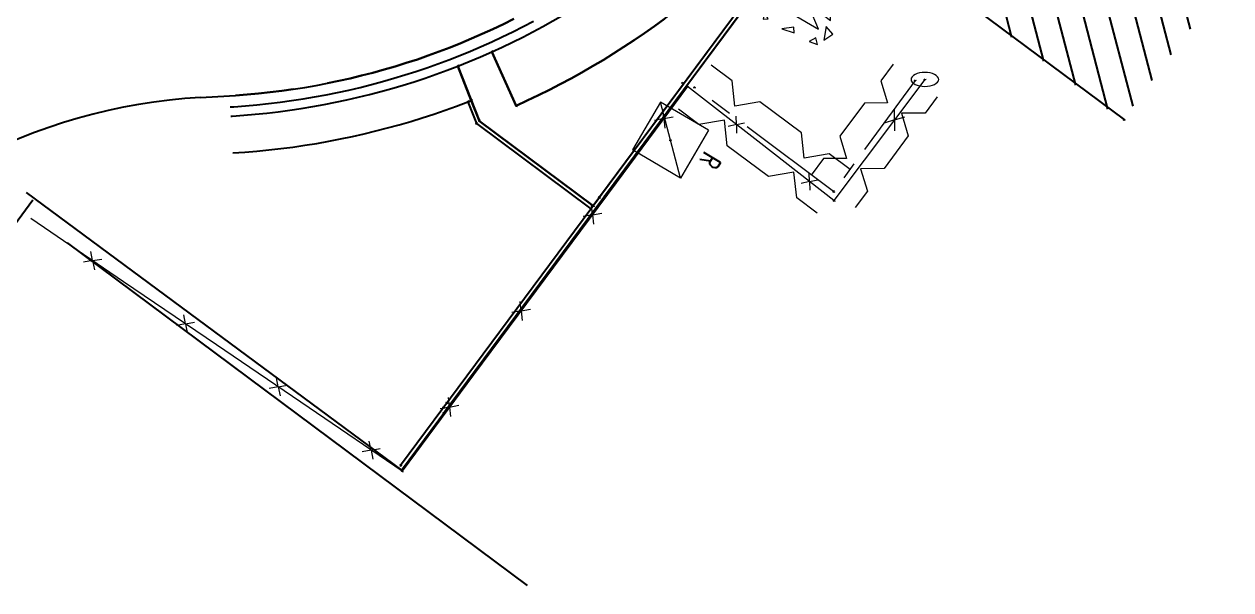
# Model space of a CAD drawing. Header units: millimetres. Extents: x 3476 to 38328, y 1439 to 26921.
# Drawn here: x 32280 to 35552, y 10694 to 12227 of the extents above; entities that cross this region are included whole.
import ezdxf

# ---------------------------------------------------------------- set-up
doc = ezdxf.new("R2010")
doc.units = ezdxf.units.MM
doc.header["$LTSCALE"] = 100
doc.header["$MEASUREMENT"] = 0
doc.layers.get('0').update_dxf_attribs({"linetype": 'CONTINUOUS'})
for name, color, linetype in [('--W-GOOT', 4, 'CONTINUOUS'), ('--W-OT-WEG1', 7, 'CONTINUOUS'), ('--W-OT-WEG3', 7, 'CONTINUOUS'), ('A-AFSLUITING', 9, 'CONTINUOUS'), ('BT-AFSL', 7, 'CONTINUOUS'), ('BT-GEBO1', 7, 'CONTINUOUS'), ('BT-GEBO2', 7, 'CONTINUOUS'), ('BT-KAPA', 7, 'CONTINUOUS'), ('BT-WEG1', 7, 'CONTINUOUS'), ('BT-WEG2', 7, 'CONTINUOUS'), ('L-PERCEELSGREN', 7, 'CONTINUOUS')]:
    doc.layers.add(name, color=color, linetype=linetype)
doc.styles.get("Standard").update_dxf_attribs({"font": 'romans.shx', "width": 0.7, "height": 62.5})

# ---------------------------------------------------------------- blocks, each defined once
blk = doc.blocks.new('STRMEUB_KABINE_R')
at = {"color": 0, "lineweight": 20}
for p, q in [((-0.75, 0.755), (0.75, 0.755)), ((-0.75, 0.755), (-0.75, -0.75)), ((0.75, 0.755), (-0.75, -0.75)), ((0.75, 0.755), (0.75, -0.75)), ((-0.75, -0.75), (0.75, -0.75))]:
    blk.add_line(p, q, dxfattribs=at)
at = {"color": 0, "insert": (-0.228, 0.951), "char_height": 0.525, "width": 0.80566, "attachment_point": 7}
blk.add_mtext('\\Ftxt.shx|b0;R', dxfattribs=at)
at = {"flags": 1}
for tag, p in [('POINTNUMBER', (0, 0)), ('COMMENT', (0, -1.25))]:
    blk.add_attdef(tag, p, '', height=1, dxfattribs=at)
blk = doc.blocks.new('AFSLUITING_HOUTPRIKKEL')
at = {"color": 0, "lineweight": 5}
blk.add_line((0, 0), (3, 0), dxfattribs=at)
at = {"color": 0, "lineweight": 20}
for q in [(0.825, 0.175), (0.825, -0.175), (1.175, 0.175), (1.175, -0.175)]:
    blk.add_line((1, 0), q, dxfattribs=at)
blk = doc.blocks.new('INVISIBLE')
at = {"color": 0, "lineweight": 9}
for p, q in [((-0.0375, 0), (0.0375, 0)), ((0, -0.0375), (0, 0.0375))]:
    blk.add_line(p, q, dxfattribs=at)
at = {"flags": 1}
for tag, p in [('POINTNUMBER', (0, 0)), ('COMMENT', (0, -1.25))]:
    blk.add_attdef(tag, p, '', height=1, dxfattribs=at)
blk = doc.blocks.new('CIRCLE')
at = {"color": 0, "lineweight": 20}
blk.add_circle((0, 0), 0.375, dxfattribs=at)
at = {"flags": 1}
for tag, p in [('POINTNUMBER', (0, 0)), ('COMMENT', (0, -1.25))]:
    blk.add_attdef(tag, p, '', height=1, dxfattribs=at)
blk = doc.blocks.new('VERHARDING_STEENSLAG')
at = {"color": 0, "lineweight": 20}
for p, q in [((-0.84, 0.925), (-1, 0.735)), ((-1, 0.735), (-0.8, 0.67)), ((-0.8, 0.67), (-0.84, 0.925)), ((-0.54, 0.78), (-0.625, 0.57)), ((-0.455, 0.57), (-0.54, 0.78)), ((0.02, 0.685), (-0.38, 0.45)), ((-0.005, 0.45), (0.02, 0.685)), ((0.31, 0.92), (0.225, 0.665)), ((0.225, 0.665), (0.58, 0.795)), ((0.58, 0.795), (0.31, 0.92)), ((0.765, 0.71), (0.63, 0.575)), ((0.805, 0.47), (0.765, 0.71)), ((-0.9, 0.48), (-0.825, 0.23)), ((-0.64, 0.265), (-0.9, 0.48)), ((-0.625, 0.57), (-0.455, 0.57)), ((-0.38, 0.45), (-0.005, 0.45)), ((0.395, 0.52), (0.015, 0.015)), ((0.39, -0.285), (0.395, 0.52)), ((0.63, 0.575), (0.805, 0.47)), ((-0.825, 0.23), (-0.64, 0.265)), ((-0.525, 0.04), (-0.755, -0.395)), ((-0.175, -0.6), (-0.525, 0.04)), ((0.015, 0.015), (0.39, -0.285)), ((0.81, 0), (0.68, -0.085)), ((0.885, -0.34), (0.81, 0)), ((0.68, -0.085), (0.885, -0.34)), ((-0.755, -0.395), (-0.175, -0.6)), ((0.595, -0.51), (0.215, -0.725)), ((0.475, -0.88), (0.595, -0.51)), ((-0.875, -0.655), (-0.495, -0.89)), ((-0.79, -0.845), (-0.875, -0.655)), ((-0.495, -0.89), (-0.79, -0.845)), ((-0.1, -0.83), (-0.22, -1)), ((-0.22, -1), (0.095, -0.925)), ((0.095, -0.925), (-0.1, -0.83)), ((0.215, -0.725), (0.475, -0.88)), ((0.845, -0.8), (0.74, -0.97)), ((0.74, -0.97), (0.915, -0.915)), ((0.915, -0.915), (0.845, -0.8))]:
    blk.add_line(p, q, dxfattribs=at)
at = {"flags": 1}
for tag, p in [('POINTNUMBER', (0, 0)), ('COMMENT', (0, -1.25))]:
    blk.add_attdef(tag, p, '', height=1, dxfattribs=at)
blk = doc.blocks.new('AFSLUITING_HAAG')
at = {"color": 0, "lineweight": 5}
for p, q in [((0, 0.735), (0.74, 0.735)), ((0.74, 0.735), (1.25, 0.225)), ((1.25, 0.225), (1.76, 0.735)), ((1.76, 0.735), (3.24, 0.735)), ((3.24, 0.735), (3.75, 0.225)), ((3.75, 0.225), (4.26, 0.735)), ((4.26, 0.735), (5, 0.735)), ((0, 0), (3.11, 0)), ((3.75, 0), (4.375, 0)), ((0.75, -0.75), (1.25, -0.25)), ((1.25, -0.25), (1.75, -0.75)), ((3.25, -0.75), (3.75, -0.25)), ((3.75, -0.25), (4.25, -0.75)), ((0, -0.75), (0.75, -0.75)), ((1.75, -0.75), (3.25, -0.75)), ((4.25, -0.75), (5, -0.75))]:
    blk.add_line(p, q, dxfattribs=at)

msp = doc.modelspace()

# ---------------------------------------------------------------- hatches: boundary and pattern name
at = {"layer": 'BT-GEBO2'}
h = msp.add_hatch(dxfattribs=at)
h.set_pattern_fill('_VERTICAAL', color=256, scale=100, angle=-120.3716, style=0, pattern_type=0)
h.set_pattern_definition([(284.6284, (20030.515, 51681.626), (65.5377, 17.10599), [])])
h.paths.add_polyline_path([(35746.11, 12621.47), (35345.16, 12920.18), (34857.71, 12265.91), (35258.67, 11967.19)])

# ---------------------------------------------------------------- linework, layer by layer
at = {"layer": '--W-GOOT'}
msp.add_line((32758.88, 12028.2), (32837.28, 12032.58), dxfattribs=at)
msp.add_arc((32846.29, 10500.7), 1530, 93.27516, 143.49223, dxfattribs=at)
at = {"layer": '--W-OT-WEG1', "linetype": 'Continuous'}
for p, q in [((34918.41, 13208.98), (33840.1, 11757.69)), ((34926.43, 13203.02), (33854.09, 11759.76)), ((33614.17, 12005.95), (33548.6, 12151.9)), ((33456.37, 12113.17), (33514.65, 11964.16)), ((33483.47, 12016.42), (33506.38, 11957.85)), ((33506.38, 11957.85), (33817.22, 11726.89)), ((33514.65, 11964.16), (33823.18, 11734.92)), ((32285.91, 11770.98), (33303.89, 11018.58)), ((33301.12, 11031.62), (33840.1, 11757.69)), ((33303.89, 11018.58), (33854.09, 11759.76))]:
    msp.add_line(p, q, dxfattribs=at)
for points in [[(33548.6, 12151.9, -376.86), (33576.68, 12164.77, -368.46), (33604.56, 12178.07, -360.04), (33632.24, 12191.79, -351.62), (33659.7, 12205.94, -343.19), (33686.95, 12220.5, -334.75), (33713.97, 12235.48, -326.3), (33740.75, 12250.86, -317.85), (33767.3, 12266.66, -309.4), (33793.61, 12282.86, -300.96), (33819.67, 12299.45, -292.51), (33845.46, 12316.44, -284.07), (33871, 12333.83, -275.64), (33896.27, 12351.6, -267.21), (33921.27, 12369.75, -258.8), (33945.98, 12388.29, -250.4), (33945.98, 12388.29, -250.4)], [(32837.28, 12032.58, -1400.94), (32853.24, 12033.54, -1396.49), (32884.66, 12035.94, -1387.67), (32916.03, 12038.84, -1378.8), (32947.36, 12042.25, -1369.89), (32978.63, 12046.16, -1360.94), (33009.83, 12050.56, -1351.95), (33040.96, 12055.46, -1342.93), (33072, 12060.87, -1333.87), (33102.96, 12066.76, -1324.78), (33133.81, 12073.15, -1315.67), (33164.56, 12080.04, -1306.53), (33195.2, 12087.41, -1297.37), (33225.72, 12095.28, -1288.18), (33256.1, 12103.63, -1278.97), (33286.35, 12112.47, -1269.75), (33316.45, 12121.79, -1260.52), (33346.4, 12131.58, -1251.27), (33376.19, 12141.86, -1242.01), (33405.81, 12152.61, -1232.75), (33435.25, 12163.84, -1223.48), (33464.51, 12175.53, -1214.21), (33493.58, 12187.69, -1204.94), (33522.46, 12200.32, -1195.67), (33551.12, 12213.4, -1186.41), (33579.58, 12226.94, -1177.15), (33607.81, 12240.94, -1167.9)], [(33614.17, 12005.95, -369.69), (33644.47, 12019.84, -361.35), (33674.55, 12034.19, -352.99), (33704.41, 12049, -344.62), (33734.05, 12064.26, -336.24), (33763.44, 12079.97, -327.86), (33792.6, 12096.13, -319.47), (33821.5, 12112.74, -311.08), (33850.15, 12129.78, -302.69), (33878.53, 12147.25, -294.3), (33906.65, 12165.16, -285.91), (33934.49, 12183.5, -277.52), (33962.04, 12202.25, -269.15), (33989.31, 12221.43, -260.78), (34016.28, 12241.02, -252.42), (34042.94, 12261.01, -244.08), (34042.94, 12261.01, -244.08)], [(32839.02, 12002.74, -581.44), (32848.8, 12003.3, -578.75), (32880.24, 12005.59, -570.07), (32911.64, 12008.39, -561.34), (32943, 12011.67, -552.57), (32974.29, 12015.45, -543.75), (33005.53, 12019.73, -534.91), (33036.69, 12024.49, -526.02), (33067.78, 12029.75, -517.11), (33098.77, 12035.5, -508.16), (33129.68, 12041.73, -499.19), (33160.48, 12048.45, -490.19), (33191.17, 12055.65, -481.17), (33221.75, 12063.34, -472.12), (33252.19, 12071.51, -463.06), (33282.51, 12080.16, -453.98), (33312.69, 12089.28, -444.88), (33342.72, 12098.88, -435.77), (33372.59, 12108.95, -426.65), (33402.3, 12119.49, -417.53), (33431.84, 12130.5, -408.39), (33461.21, 12141.97, -399.26), (33490.39, 12153.9, -390.12), (33519.38, 12166.29, -380.99), (33548.17, 12179.14, -371.85), (33576.75, 12192.44, -362.73), (33605.12, 12206.19, -353.61), (33633.27, 12220.38, -344.5), (33661.19, 12235.02, -335.4)], [(33456.37, 12113.17, -403.6), (33487.32, 12125.57, -394.69), (33518.07, 12138.48, -385.77), (33548.6, 12151.9, -376.86), (33548.6, 12151.9, -376.86)], [(32840.47, 11977.75, -576.09), (32844.18, 11977.95, -575.07), (32875.58, 11980.15, -566.42), (32906.94, 11982.83, -557.76), (32938.25, 11985.99, -549.1), (32969.51, 11989.65, -540.44), (33000.71, 11993.79, -531.79), (33031.84, 11998.41, -523.14), (33062.9, 12003.52, -514.49), (33093.87, 12009.11, -505.85), (33124.76, 12015.18, -497.22), (33155.54, 12021.73, -488.61), (33186.22, 12028.75, -480.01), (33216.79, 12036.26, -471.42), (33247.23, 12044.23, -462.86), (33277.55, 12052.68, -454.32), (33307.73, 12061.6, -445.79), (33337.77, 12070.99, -437.3), (33367.66, 12080.84, -428.83), (33397.4, 12091.16, -420.39), (33426.97, 12101.94, -411.98), (33456.37, 12113.17, -403.6), (33456.37, 12113.17, -403.6)], [(32846.26, 11877.89, -576.11), (32878.92, 11880.11, -567.53), (32911.54, 11882.83, -558.95), (32944.12, 11886.05, -550.37), (32976.64, 11889.77, -541.79), (33009.1, 11893.99, -533.21), (33041.49, 11898.71, -524.63), (33073.81, 11903.93, -516.06), (33106.04, 11909.65, -507.5), (33138.17, 11915.86, -498.95), (33170.21, 11922.57, -490.41), (33202.15, 11929.77, -481.89), (33233.96, 11937.46, -473.38), (33265.66, 11945.64, -464.89), (33297.22, 11954.31, -456.42), (33328.65, 11963.46, -447.97), (33359.93, 11973.09, -439.55), (33391.06, 11983.21, -431.15), (33422.04, 11993.81, -422.78), (33452.84, 12004.88, -414.44), (33483.47, 12016.42, -406.14), (33483.47, 12016.42, -406.14)], [(33483.47, 12016.42, -406.14), (33492.79, 12020.04, -403.6), (33492.79, 12020.04, -403.6)]]:
    msp.add_polyline3d(points, dxfattribs=at)
at = {"layer": '--W-OT-WEG3', "linetype": 'Continuous'}
for p, q in [((34917.64, 13209.27), (33823.18, 11734.92)), ((33607.81, 12240.94), (33579.58, 12226.94)), ((33989.31, 12221.43), (34016.28, 12241.02)), ((33551.12, 12213.4), (33522.46, 12200.32)), ((33579.58, 12226.94), (33551.12, 12213.4)), ((33962.04, 12202.25), (33989.31, 12221.43)), ((33464.51, 12175.53), (33435.25, 12163.84)), ((33493.58, 12187.69), (33464.51, 12175.53)), ((33522.46, 12200.32), (33493.58, 12187.69)), ((33906.65, 12165.16), (33934.49, 12183.5)), ((33934.49, 12183.5), (33962.04, 12202.25)), ((33376.19, 12141.86), (33346.4, 12131.58)), ((33405.81, 12152.61), (33376.19, 12141.86)), ((33435.25, 12163.84), (33405.81, 12152.61)), ((33487.32, 12125.57), (33518.07, 12138.48)), ((33518.07, 12138.48), (33548.6, 12151.9)), ((33548.6, 12151.9), (33614.17, 12005.95)), ((33850.15, 12129.78), (33878.53, 12147.25)), ((33878.53, 12147.25), (33906.65, 12165.16)), ((33286.35, 12112.47), (33256.1, 12103.63)), ((33316.45, 12121.79), (33286.35, 12112.47)), ((33346.4, 12131.58), (33316.45, 12121.79)), ((33456.37, 12113.17), (33487.32, 12125.57)), ((33492.79, 12020.04), (33456.37, 12113.17)), ((33792.6, 12096.13), (33821.5, 12112.74)), ((33821.5, 12112.74), (33850.15, 12129.78)), ((33133.81, 12073.15), (33102.96, 12066.76)), ((33164.56, 12080.04), (33133.81, 12073.15)), ((33195.2, 12087.41), (33164.56, 12080.04)), ((33225.72, 12095.28), (33195.2, 12087.41)), ((33256.1, 12103.63), (33225.72, 12095.28)), ((33734.05, 12064.26), (33763.44, 12079.97)), ((33763.44, 12079.97), (33792.6, 12096.13)), ((32947.36, 12042.25), (32916.03, 12038.84)), ((32978.63, 12046.16), (32947.36, 12042.25)), ((33009.83, 12050.56), (32978.63, 12046.16)), ((33674.55, 12034.19), (33704.41, 12049)), ((33704.41, 12049), (33734.05, 12064.26)), ((32884.66, 12035.94), (32853.24, 12033.54)), ((32916.03, 12038.84), (32884.66, 12035.94)), ((33514.65, 11964.16), (33492.79, 12020.04)), ((33614.17, 12005.95), (33644.47, 12019.84)), ((33644.47, 12019.84), (33674.55, 12034.19)), ((33823.18, 11734.92), (33514.65, 11964.16))]:
    msp.add_line(p, q, dxfattribs=at)
msp.add_polyline3d([(34016.28, 12241.02, -252.42), (33989.31, 12221.43, -260.78), (33962.04, 12202.25, -269.15), (33934.49, 12183.5, -277.52), (33906.65, 12165.16, -285.91), (33878.53, 12147.25, -294.3), (33850.15, 12129.78, -302.69), (33821.5, 12112.74, -311.08), (33792.6, 12096.13, -319.47), (33763.44, 12079.97, -327.86), (33734.05, 12064.26, -336.24), (33704.41, 12049, -344.62), (33674.55, 12034.19, -352.99), (33644.47, 12019.84, -361.35), (33614.17, 12005.95, -369.69), (33548.6, 12151.9, -374.97), (33576.68, 12164.77, -368.46), (33604.56, 12178.07, -360.04), (33632.24, 12191.79, -351.62), (33659.7, 12205.94, -343.19), (33686.95, 12220.5, -334.75), (33713.97, 12235.48, -326.3)], dxfattribs=at)
at = {"layer": 'A-AFSLUITING'}
msp.add_line((31155.09, 10196.84), (32303.73, 11750.63), dxfattribs=at)
at = {"layer": 'BT-GEBO1', "linetype": 'Continuous'}
msp.add_line((34862.07, 12265.99), (35263.4, 11967.76), dxfattribs=at)
at = {"layer": 'BT-WEG1', "lineweight": 9}
msp.add_line((33417.53, 11173.07), (34242.36, 12283.79), dxfattribs=at)
at = {"layer": 'L-PERCEELSGREN'}
msp.add_line((32396.87, 11633.91), (33643.92, 10706), dxfattribs=at)

# ---------------------------------------------------------------- block references
at = {"layer": '--W-OT-WEG1', "xscale": 100, "yscale": 100, "zscale": 100, "rotation": 239.698}
for p in [(33548.6, 12151.9, -374.97), (33548.6, 12151.9, -376.86), (33456.37, 12113.17, -403.6), (33483.47, 12016.42, -406.14), (33492.79, 12020.04, -403.6), (33614.17, 12005.95, -369.69), (33506.38, 11957.85, -406.06), (33514.65, 11964.16, -403.6), (33840.1, 11757.69, -81.87), (33854.09, 11759.76, -81.87), (33817.22, 11726.89, -75.03), (33823.18, 11734.92, -75.03), (33417.02, 11188.43, -87.89), (33425.94, 11200.5, -87.89), (33301.12, 11031.62, -87.89), (33303.89, 11018.58, -85.81)]:
    msp.add_blockref('INVISIBLE', p, dxfattribs=at)
at = {"layer": '--W-OT-WEG3', "xscale": 100, "yscale": 100, "zscale": 100, "rotation": 239.698}
msp.add_blockref('INVISIBLE', (33840.1, 11757.69), dxfattribs=at)
at = {"layer": 'BT-AFSL', "lineweight": 9, "yscale": 100, "zscale": 100}
for name, p, xscale, rotation in [('AFSLUITING_HAAG', (34474.75, 11773.29), 94.09580410241107, 143.135457795721), ('AFSLUITING_HAAG', (34696.47, 12074.02), 74.72538116625635, 233.5989219554099), ('AFSLUITING_HOUTPRIKKEL', (34722.32, 12076.79), 136.8253287039023, 233.0527555350559), ('INVISIBLE', (34474.75, 11773.29), 100, 239.6284), ('INVISIBLE', (34475.59, 11748.74), 100, 239.6284), ('INVISIBLE', (33304.91, 11015.77), 100, 239.6284)]:
    msp.add_blockref(name, p, dxfattribs=dict(at, xscale=xscale, rotation=rotation))
at = {"layer": 'BT-AFSL', "lineweight": 9, "extrusion": (0, 0.862764, -0.505606), "xscale": 99.99999999999969, "yscale": 100.0000000000005, "zscale": 99.99999999999889, "rotation": 59.62839999999989}
for name, p in [('CIRCLE', (-34722.38, 6106.3, 10419.76)), ('INVISIBLE', (-34696.47, 6104.7, 10417.03)), ('INVISIBLE', (-34722.32, 6106.1, 10419.42)), ('INVISIBLE', (-34065.44, 6101.68, 10411.87)), ('INVISIBLE', (-34079.26, 6096.47, 10402.99)), ('INVISIBLE', (-34098.34, 6095.36, 10401.1))]:
    msp.add_blockref(name, p, dxfattribs=at)
at = {"layer": 'BT-AFSL', "lineweight": 9, "yscale": 100, "zscale": 100, "row_count": 1, "row_spacing": 0}
for p, xscale, rotation, column_count, column_spacing in [((34079.26, 12057.74), 108.1828047842412, 233.3817238353194, 4, 324.5484143545916), ((34475.59, 11748.74), 83.75847795404266, 142.0576307108302, 2, 251.2754338614215), ((33304.91, 11015.77), 101.4291004369254, 145.7883761542814, 4, 304.2873013097409)]:
    msp.add_blockref('AFSLUITING_HOUTPRIKKEL', p, dxfattribs=dict(at, xscale=xscale, rotation=rotation, column_count=column_count, column_spacing=column_spacing))
at = {"layer": 'BT-GEBO1', "extrusion": (0, 0.863378, -0.504558), "xscale": 99.9999999999995, "yscale": 99.99999999999946, "zscale": 99.99999999999882, "rotation": 59.69799999999982}
msp.add_blockref('INVISIBLE', (-35263.4, 6038.43, 10332.7), dxfattribs=at)
at = {"layer": 'BT-KAPA', "lineweight": 9, "xscale": 100, "yscale": 100, "zscale": 100, "rotation": 239.6284}
msp.add_blockref('STRMEUB_KABINE_R', (34032.81, 11912.78), dxfattribs=at)
at = {"layer": 'BT-WEG1', "lineweight": 9, "extrusion": (0, 0.862764, -0.505606), "xscale": 99.99999999999969, "yscale": 100.0000000000005, "zscale": 99.99999999999889, "rotation": 59.62839999999989}
msp.add_blockref('INVISIBLE', (-34032.81, 6023.18, 10277.92), dxfattribs=at)
at = {"layer": 'BT-WEG1', "lineweight": 9, "xscale": 100, "yscale": 100, "zscale": 100, "rotation": 239.6284}
msp.add_blockref('INVISIBLE', (33417.53, 11173.07), dxfattribs=at)
at = {"layer": 'BT-WEG2', "lineweight": 9, "xscale": 100, "yscale": 100, "zscale": 100, "rotation": 239.6284}
msp.add_blockref('VERHARDING_STEENSLAG', (34408.9, 12273.38), dxfattribs=at)

doc.saveas('drawing.dxf')
